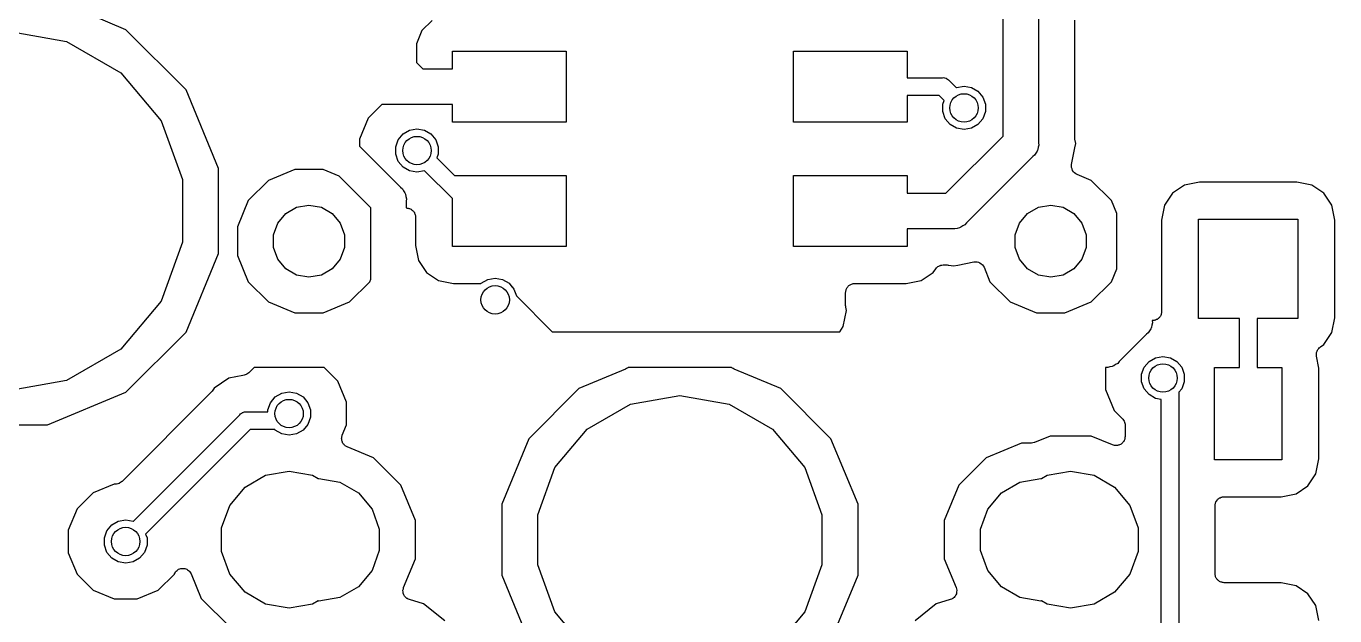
# Model space of a CAD drawing. Extents: x 61 to 194, y -153 to -61.
# Drawn here: x 98.8 to 117.22, y -92.45 to -84.15 of the extents above; entities that cross this region are included whole.
import ezdxf

# ---------------------------------------------------------------- set-up
doc = ezdxf.new("R2010")
doc.units = 0
doc.header["$MEASUREMENT"] = 0
doc.layers.add('BLACK', color=7, linetype='CONTINUOUS')

msp = doc.modelspace()

# ---------------------------------------------------------------- linework, layer by layer
at = {"layer": 'BLACK', "linetype": 'CONTINUOUS'}
for p, q in [((112.55, -85.6964), (112.55, -83.7109)), ((113.05, -83.8036), (113.05, -85.7891)), ((100.204, -84.1999), (99.7268, -84.0023)), ((104.512, -84.0693), (104.369, -84.2122)), ((113.558, -85.7128), (113.558, -84.0666)), ((98.5, -84.2114), (99.3682, -84.3645)), ((101.05, -85.0461), (100.204, -84.1999)), ((104.369, -84.2122), (104.292, -84.399)), ((99.3682, -84.3645), (100.132, -84.8053)), ((104.292, -84.399), (104.292, -84.6616)), ((104.8, -84.75), (104.8, -84.5)), ((104.8, -84.5), (106.4, -84.5)), ((106.4, -84.5), (106.4, -85.5)), ((109.6, -85.5), (109.6, -84.5)), ((109.6, -84.5), (111.2, -84.5)), ((111.2, -84.5), (111.2, -84.875)), ((104.292, -84.6616), (104.38, -84.75)), ((100.132, -84.8053), (100.698, -85.4807)), ((104.38, -84.75), (104.8, -84.75)), ((111.2, -84.875), (111.695, -84.875)), ((111.695, -84.875), (111.711, -84.8736)), ((111.711, -84.8736), (111.727, -84.8778)), ((111.727, -84.8778), (111.743, -84.8807)), ((111.743, -84.8807), (111.748, -84.8835)), ((111.748, -84.8835), (111.754, -84.885)), ((111.754, -84.885), (111.767, -84.8945)), ((111.767, -84.8945), (111.782, -84.9028)), ((111.782, -84.9028), (111.792, -84.9155)), ((111.792, -84.9155), (111.892, -85.0157)), ((101.508, -86.1517), (101.05, -85.0461)), ((111.892, -85.0157), (111.896, -85.0137)), ((111.896, -85.0137), (112, -84.9954)), ((112, -84.9954), (112.104, -85.0137)), ((112.104, -85.0137), (112.196, -85.0666)), ((112.196, -85.0666), (112.264, -85.1477)), ((103.807, -85.25), (103.615, -85.4423)), ((104.8, -85.25), (103.807, -85.25)), ((104.8, -85.5), (104.8, -85.25)), ((111.648, -85.125), (111.2, -85.125)), ((111.2, -85.125), (111.2, -85.5)), ((111.719, -85.1955), (111.648, -85.125)), ((111.7, -85.2471), (111.719, -85.1955)), ((111.7, -85.3529), (111.7, -85.2471)), ((112.264, -85.1477), (112.3, -85.2471)), ((112.3, -85.2471), (112.3, -85.3529)), ((103.615, -85.4423), (103.492, -85.7393)), ((111.736, -85.4523), (111.7, -85.3529)), ((111.804, -85.5334), (111.736, -85.4523)), ((112.264, -85.4523), (112.196, -85.5334)), ((112.3, -85.3529), (112.264, -85.4523)), ((100.698, -85.4807), (101, -86.3092)), ((104.104, -85.6666), (104.196, -85.6137)), ((104.196, -85.6137), (104.3, -85.5954)), ((104.3, -85.5954), (104.404, -85.6137)), ((104.404, -85.6137), (104.496, -85.6666)), ((106.4, -85.5), (104.8, -85.5)), ((111.2, -85.5), (109.6, -85.5)), ((111.896, -85.5863), (111.804, -85.5334)), ((112, -85.6046), (111.896, -85.5863)), ((112.104, -85.5863), (112, -85.6046)), ((112.196, -85.5334), (112.104, -85.5863)), ((103.492, -85.7393), (103.492, -85.8384)), ((104, -85.8471), (104.036, -85.7477)), ((104.036, -85.7477), (104.104, -85.6666)), ((104.496, -85.6666), (104.564, -85.7477)), ((104.564, -85.7477), (104.6, -85.8471)), ((111.746, -86.5), (112.55, -85.6964)), ((113.053, -85.8221), (113.044, -85.8542)), ((113.05, -85.7891), (113.053, -85.8221)), ((113.56, -85.7251), (113.558, -85.7128)), ((113.56, -85.7376), (113.56, -85.7251)), ((113.573, -85.8), (113.56, -85.7376)), ((113.56, -85.8624), (113.573, -85.8)), ((103.492, -85.8384), (104.069, -86.4155)), ((104, -85.9529), (104, -85.8471)), ((104.036, -86.0523), (104, -85.9529)), ((104.6, -85.9529), (104.581, -86.0045)), ((104.581, -86.0045), (104.827, -86.25)), ((104.6, -85.8471), (104.6, -85.9529)), ((112.969, -85.9845), (112.034, -86.9191)), ((112.994, -85.9632), (112.969, -85.9845)), ((113.011, -85.9345), (112.994, -85.9632)), ((113.03, -85.9073), (113.011, -85.9345)), ((113.033, -85.8965), (113.03, -85.9073)), ((113.039, -85.8868), (113.033, -85.8965)), ((113.044, -85.8542), (113.039, -85.8868)), ((113.518, -86.0734), (113.56, -85.8624)), ((113.56, -85.8624), (113.56, -85.8624)), ((101.508, -87.3483), (101.508, -86.1517)), ((102.579, -86.167), (102.209, -86.3205)), ((102.981, -86.167), (102.579, -86.167)), ((103.207, -86.261), (102.981, -86.167)), ((104.104, -86.1334), (104.036, -86.0523)), ((104.196, -86.1863), (104.104, -86.1334)), ((104.3, -86.2046), (104.196, -86.1863)), ((104.404, -86.1863), (104.3, -86.2046)), ((104.408, -86.1843), (104.404, -86.1863)), ((104.8, -86.5768), (104.408, -86.1843)), ((113.513, -86.1365), (113.514, -86.1158)), ((113.513, -86.1378), (113.513, -86.1365)), ((113.513, -86.1392), (113.513, -86.1378)), ((113.52, -86.1589), (113.513, -86.1392)), ((113.514, -86.0951), (113.518, -86.0734)), ((113.514, -86.1158), (113.514, -86.0951)), ((113.518, -86.0734), (113.518, -86.0734)), ((113.526, -86.1786), (113.52, -86.1589)), ((113.527, -86.1797), (113.526, -86.1786)), ((113.527, -86.181), (113.527, -86.1797)), ((113.54, -86.1971), (113.527, -86.181)), ((113.553, -86.2136), (113.54, -86.1971)), ((101, -86.3092), (101, -87.1908)), ((102.209, -86.3205), (101.925, -86.604)), ((103.65, -86.7036), (103.207, -86.261)), ((104.827, -86.25), (106.4, -86.25)), ((106.4, -86.25), (106.4, -87.25)), ((109.6, -87.25), (109.6, -86.25)), ((109.6, -86.25), (111.2, -86.25)), ((111.2, -86.25), (111.2, -86.5)), ((113.554, -86.2143), (113.553, -86.2136)), ((113.555, -86.2154), (113.554, -86.2143)), ((113.573, -86.2261), (113.555, -86.2154)), ((113.59, -86.2373), (113.573, -86.2261)), ((113.791, -86.3205), (113.59, -86.2373)), ((114.075, -86.604), (113.791, -86.3205)), ((115.103, -86.388), (114.935, -86.5003)), ((115.314, -86.3461), (115.103, -86.388)), ((116.686, -86.3461), (115.314, -86.3461)), ((116.897, -86.388), (116.686, -86.3461)), ((117.065, -86.5003), (116.897, -86.388)), ((104.069, -86.4155), (104.094, -86.4368)), ((104.094, -86.4368), (104.111, -86.4655)), ((104.111, -86.4655), (104.13, -86.4927)), ((104.13, -86.4927), (104.133, -86.5035)), ((104.133, -86.5035), (104.139, -86.5132)), ((104.139, -86.5132), (104.144, -86.5458)), ((104.144, -86.5458), (104.153, -86.5779)), ((111.2, -86.5), (111.746, -86.5)), ((114.935, -86.5003), (114.823, -86.6683)), ((117.177, -86.6683), (117.065, -86.5003)), ((101.925, -86.604), (101.772, -86.9745)), ((102.454, -86.7861), (102.606, -86.6979)), ((102.606, -86.6979), (102.78, -86.6673)), ((102.78, -86.6673), (102.954, -86.6979)), ((102.954, -86.6979), (103.106, -86.7861)), ((103.65, -87.7087), (103.65, -86.7036)), ((104.153, -86.5779), (104.15, -86.6109)), ((104.15, -86.6109), (104.15, -86.708)), ((104.15, -86.708), (104.153, -86.708)), ((104.153, -86.708), (104.163, -86.7099)), ((104.163, -86.7099), (104.175, -86.7099)), ((104.175, -86.7099), (104.185, -86.7137)), ((104.185, -86.7137), (104.196, -86.7157)), ((104.196, -86.7157), (104.206, -86.7212)), ((104.206, -86.7212), (104.216, -86.725)), ((104.216, -86.725), (104.225, -86.7322)), ((104.225, -86.7322), (104.234, -86.7377)), ((104.234, -86.7377), (104.241, -86.7462)), ((104.241, -86.7462), (104.25, -86.7534)), ((104.25, -86.7534), (104.255, -86.763)), ((104.8, -87.25), (104.8, -86.5768)), ((112.894, -86.7861), (113.046, -86.6979)), ((113.046, -86.6979), (113.22, -86.6673)), ((113.22, -86.6673), (113.394, -86.6979)), ((113.394, -86.6979), (113.546, -86.7861)), ((114.15, -86.7862), (114.075, -86.604)), ((114.823, -86.6683), (114.781, -86.879)), ((117.219, -86.879), (117.177, -86.6683)), ((102.28, -87.0868), (102.34, -86.9211)), ((102.34, -86.9211), (102.454, -86.7861)), ((103.106, -86.7861), (103.22, -86.9211)), ((103.22, -86.9211), (103.28, -87.0868)), ((104.255, -86.763), (104.263, -86.7715)), ((104.263, -86.7715), (104.266, -86.7819)), ((104.266, -86.7819), (104.272, -86.7916)), ((104.272, -86.7916), (104.274, -86.8025)), ((104.274, -86.8025), (104.278, -86.8129)), ((104.278, -86.8129), (104.278, -86.8241)), ((104.278, -86.8241), (104.28, -86.835)), ((104.28, -86.835), (104.28, -87.2375)), ((112.034, -86.9191), (112.013, -86.9445)), ((112.72, -87.0868), (112.78, -86.9211)), ((112.78, -86.9211), (112.894, -86.7861)), ((113.546, -86.7861), (113.66, -86.9211)), ((113.66, -86.9211), (113.72, -87.0868)), ((114.15, -87.5638), (114.15, -86.7862)), ((114.781, -86.879), (114.781, -88.165)), ((115.301, -88.2635), (115.301, -86.8665)), ((115.301, -86.8665), (116.698, -86.8665)), ((116.698, -86.8665), (116.698, -88.2635)), ((117.219, -88.251), (117.219, -86.879)), ((101.772, -86.9745), (101.772, -87.3755)), ((102.28, -87.2632), (102.28, -87.0868)), ((103.28, -87.0868), (103.28, -87.2632)), ((111.839, -87), (111.2, -87)), ((111.2, -87), (111.2, -87.25)), ((111.872, -87.0029), (111.839, -87)), ((111.904, -86.9943), (111.872, -87.0029)), ((111.937, -86.9885), (111.904, -86.9943)), ((111.946, -86.983), (111.937, -86.9885)), ((111.957, -86.9801), (111.946, -86.983)), ((111.984, -86.9611), (111.957, -86.9801)), ((112.013, -86.9445), (111.984, -86.9611)), ((112.72, -87.2632), (112.72, -87.0868)), ((113.72, -87.0868), (113.72, -87.2632)), ((101, -87.1908), (100.698, -88.0193)), ((102.34, -87.4289), (102.28, -87.2632)), ((103.28, -87.2632), (103.22, -87.4289)), ((104.28, -87.2375), (104.321, -87.4482)), ((106.4, -87.25), (104.8, -87.25)), ((111.2, -87.25), (109.6, -87.25)), ((112.78, -87.4289), (112.72, -87.2632)), ((113.72, -87.2632), (113.66, -87.4289)), ((101.05, -88.4539), (101.508, -87.3483)), ((101.772, -87.3755), (101.925, -87.746)), ((102.454, -87.5639), (102.34, -87.4289)), ((103.22, -87.4289), (103.106, -87.5639)), ((104.321, -87.4482), (104.434, -87.6162)), ((111.912, -87.5104), (112.139, -87.4654)), ((112.139, -87.4654), (112.159, -87.465)), ((112.159, -87.465), (112.18, -87.4641)), ((112.18, -87.4641), (112.181, -87.4645)), ((112.181, -87.4645), (112.183, -87.4645)), ((112.183, -87.4645), (112.202, -87.4711)), ((112.202, -87.4711), (112.222, -87.4774)), ((112.222, -87.4774), (112.223, -87.4782)), ((112.223, -87.4782), (112.224, -87.4787)), ((112.224, -87.4787), (112.241, -87.4916)), ((112.241, -87.4916), (112.257, -87.5042)), ((112.894, -87.5639), (112.78, -87.4289)), ((113.66, -87.4289), (113.546, -87.5639)), ((102.606, -87.6521), (102.454, -87.5639)), ((102.78, -87.6827), (102.606, -87.6521)), ((102.954, -87.6521), (102.78, -87.6827)), ((103.106, -87.5639), (102.954, -87.6521)), ((104.434, -87.6162), (104.602, -87.7285)), ((111.398, -87.7285), (111.566, -87.6162)), ((111.566, -87.6162), (111.601, -87.5644)), ((111.601, -87.5644), (111.613, -87.5515)), ((111.613, -87.5515), (111.625, -87.5377)), ((111.625, -87.5377), (111.628, -87.5356)), ((111.628, -87.5356), (111.631, -87.5326)), ((111.631, -87.5326), (111.647, -87.5246)), ((111.647, -87.5246), (111.663, -87.5157)), ((111.663, -87.5157), (111.667, -87.5149)), ((111.667, -87.5149), (111.671, -87.5131)), ((111.671, -87.5131), (111.689, -87.5111)), ((111.689, -87.5111), (111.706, -87.508)), ((111.706, -87.508), (111.763, -87.508)), ((111.763, -87.508), (111.775, -87.5102)), ((111.775, -87.5102), (111.788, -87.5104)), ((111.788, -87.5104), (111.85, -87.5228)), ((111.85, -87.5228), (111.912, -87.5104)), ((111.912, -87.5104), (111.912, -87.5104)), ((112.257, -87.5042), (112.258, -87.5054)), ((112.258, -87.5054), (112.259, -87.5063)), ((112.259, -87.5063), (112.27, -87.5239)), ((112.27, -87.5239), (112.281, -87.5414)), ((112.281, -87.5414), (112.365, -87.746)), ((113.046, -87.6521), (112.894, -87.5639)), ((113.22, -87.6827), (113.046, -87.6521)), ((113.394, -87.6521), (113.22, -87.6827)), ((113.546, -87.5639), (113.394, -87.6521)), ((114.075, -87.746), (114.15, -87.5638)), ((101.925, -87.746), (102.209, -88.0295)), ((103.351, -88.0295), (103.635, -87.746)), ((103.635, -87.746), (103.65, -87.7087)), ((104.602, -87.7285), (104.813, -87.7704)), ((104.813, -87.7704), (105.201, -87.7704)), ((105.201, -87.7704), (105.204, -87.7666)), ((105.204, -87.7666), (105.296, -87.7137)), ((105.296, -87.7137), (105.4, -87.6954)), ((105.4, -87.6954), (105.504, -87.7137)), ((105.504, -87.7137), (105.596, -87.7666)), ((105.596, -87.7666), (105.637, -87.8152)), ((105.637, -87.8152), (105.637, -87.8158)), ((105.637, -87.8158), (105.638, -87.8167)), ((105.638, -87.8167), (105.664, -87.8477)), ((105.664, -87.8477), (105.7, -87.9461)), ((110.339, -87.8649), (110.341, -87.854)), ((110.341, -87.854), (110.346, -87.8444)), ((110.346, -87.8444), (110.35, -87.8339)), ((110.35, -87.8339), (110.357, -87.8254)), ((110.357, -87.8254), (110.363, -87.8158)), ((110.363, -87.8158), (110.371, -87.8087)), ((110.371, -87.8087), (110.378, -87.8002)), ((110.378, -87.8002), (110.388, -87.7946)), ((110.388, -87.7946), (110.396, -87.7875)), ((110.396, -87.7875), (110.407, -87.7837)), ((110.407, -87.7837), (110.417, -87.7781)), ((110.417, -87.7781), (110.428, -87.7762)), ((110.428, -87.7762), (110.438, -87.7724)), ((110.438, -87.7724), (110.449, -87.7724)), ((110.449, -87.7724), (110.46, -87.7704)), ((110.46, -87.7704), (111.187, -87.7704)), ((111.187, -87.7704), (111.398, -87.7285)), ((112.365, -87.746), (112.649, -88.0295)), ((113.791, -88.0295), (114.075, -87.746)), ((100.698, -88.0193), (100.132, -88.6947)), ((102.209, -88.0295), (102.579, -88.183)), ((102.981, -88.183), (103.351, -88.0295)), ((105.7, -87.9461), (106.204, -88.45)), ((110.333, -87.8974), (110.335, -87.8865)), ((110.333, -88.0801), (110.333, -87.8974)), ((110.335, -87.8754), (110.339, -87.8649)), ((110.335, -87.8865), (110.335, -87.8754)), ((112.649, -88.0295), (113.019, -88.183)), ((113.421, -88.183), (113.791, -88.0295)), ((102.579, -88.183), (102.981, -88.183)), ((110.299, -88.3775), (110.344, -88.15)), ((110.335, -88.0924), (110.333, -88.0801)), ((110.335, -88.1048), (110.335, -88.0924)), ((110.344, -88.15), (110.335, -88.1048)), ((113.019, -88.183), (113.421, -88.183)), ((114.764, -88.2285), (114.757, -88.237)), ((114.768, -88.2181), (114.764, -88.2285)), ((114.773, -88.2084), (114.768, -88.2181)), ((114.775, -88.1975), (114.773, -88.2084)), ((114.779, -88.1871), (114.775, -88.1975)), ((114.781, -88.165), (114.779, -88.1759)), ((114.779, -88.1759), (114.779, -88.1871)), ((110.251, -88.45), (110.299, -88.3775)), ((114.63, -88.4073), (114.611, -88.4345)), ((114.633, -88.3965), (114.63, -88.4073)), ((114.639, -88.3868), (114.633, -88.3965)), ((114.644, -88.3542), (114.639, -88.3868)), ((114.653, -88.3221), (114.644, -88.3542)), ((114.654, -88.292), (114.65, -88.292)), ((114.65, -88.292), (114.653, -88.3221)), ((114.665, -88.2901), (114.654, -88.292)), ((114.676, -88.2901), (114.665, -88.2901)), ((114.687, -88.2863), (114.676, -88.2901)), ((114.697, -88.2843), (114.687, -88.2863)), ((114.707, -88.2788), (114.697, -88.2843)), ((114.718, -88.275), (114.707, -88.2788)), ((114.726, -88.2678), (114.718, -88.275)), ((114.736, -88.2623), (114.726, -88.2678)), ((114.743, -88.2538), (114.736, -88.2623)), ((114.751, -88.2466), (114.743, -88.2538)), ((114.757, -88.237), (114.751, -88.2466)), ((115.875, -88.2635), (115.301, -88.2635)), ((115.875, -88.95), (115.875, -88.2635)), ((116.698, -88.2635), (116.125, -88.2635)), ((116.125, -88.2635), (116.125, -88.95)), ((117.177, -88.4617), (117.219, -88.251)), ((100.204, -89.3001), (101.05, -88.4539)), ((106.204, -88.45), (110.251, -88.45)), ((114.569, -88.4845), (114.184, -88.8691)), ((114.594, -88.4632), (114.569, -88.4845)), ((114.611, -88.4345), (114.594, -88.4632)), ((117.065, -88.6297), (117.177, -88.4617)), ((100.132, -88.6947), (99.3682, -89.1355)), ((116.96, -88.7764), (116.961, -88.7626)), ((116.962, -88.7845), (116.96, -88.7764)), ((116.961, -88.7488), (116.963, -88.7409)), ((116.961, -88.7626), (116.961, -88.7488)), ((116.963, -88.7409), (116.964, -88.7326)), ((116.964, -88.7326), (116.97, -88.7201)), ((116.97, -88.7201), (116.975, -88.707)), ((116.975, -88.707), (116.98, -88.7005)), ((116.98, -88.7005), (116.984, -88.693)), ((116.984, -88.693), (116.994, -88.6834)), ((116.994, -88.6834), (117.003, -88.6726)), ((117.003, -88.6726), (117.01, -88.6683)), ((117.01, -88.6683), (117.016, -88.6625)), ((117.016, -88.6625), (117.065, -88.6297)), ((102.007, -88.95), (101.931, -89.0267)), ((102.993, -88.95), (102.007, -88.95)), ((103.185, -89.1423), (102.993, -88.95)), ((107.251, -88.967), (107.235, -88.9773)), ((107.268, -88.9573), (107.251, -88.967)), ((107.27, -88.9551), (107.268, -88.9573)), ((107.272, -88.9536), (107.27, -88.9551)), ((107.275, -88.95), (107.272, -88.9536)), ((108.725, -88.95), (107.275, -88.95)), ((108.728, -88.9536), (108.725, -88.95)), ((108.73, -88.9551), (108.728, -88.9536)), ((108.732, -88.9573), (108.73, -88.9551)), ((108.749, -88.967), (108.732, -88.9573)), ((108.765, -88.9773), (108.749, -88.967)), ((114.022, -88.9529), (113.992, -88.9503)), ((113.992, -88.9503), (113.992, -89.2607)), ((114.054, -88.9443), (114.022, -88.9529)), ((114.087, -88.9385), (114.054, -88.9443)), ((114.096, -88.933), (114.087, -88.9385)), ((114.107, -88.9301), (114.096, -88.933)), ((114.134, -88.9111), (114.107, -88.9301)), ((114.163, -88.8945), (114.134, -88.9111)), ((114.184, -88.8691), (114.163, -88.8945)), ((114.5, -89.0471), (114.536, -88.9477)), ((114.536, -88.9477), (114.604, -88.8666)), ((114.604, -88.8666), (114.696, -88.8137)), ((114.696, -88.8137), (114.8, -88.7954)), ((114.8, -88.7954), (114.904, -88.8137)), ((114.904, -88.8137), (114.996, -88.8666)), ((114.996, -88.8666), (115.064, -88.9477)), ((115.064, -88.9477), (115.1, -89.0471)), ((115.525, -90.25), (115.525, -88.95)), ((115.525, -88.95), (115.875, -88.95)), ((116.125, -88.95), (116.475, -88.95)), ((116.475, -88.95), (116.475, -90.25)), ((116.962, -88.7929), (116.962, -88.7845)), ((116.995, -88.9625), (116.962, -88.7929)), ((116.995, -90.2375), (116.995, -88.9625)), ((99.3682, -89.1355), (98.5, -89.2886)), ((101.653, -89.1037), (101.444, -89.2436)), ((101.85, -89.0646), (101.653, -89.1037)), ((101.866, -89.0614), (101.85, -89.0646)), ((101.85, -89.0646), (101.85, -89.0646)), ((101.88, -89.0559), (101.866, -89.0614)), ((101.894, -89.052), (101.88, -89.0559)), ((101.9, -89.048), (101.894, -89.052)), ((101.907, -89.0455), (101.9, -89.048)), ((101.918, -89.0354), (101.907, -89.0455)), ((101.931, -89.0267), (101.918, -89.0354)), ((103.308, -89.4393), (103.185, -89.1423)), ((107.235, -88.9773), (106.579, -89.2488)), ((109.421, -89.2488), (108.765, -88.9773)), ((114.5, -89.1529), (114.5, -89.0471)), ((115.1, -89.0471), (115.1, -89.1529)), ((99.0983, -89.758), (100.204, -89.3001)), ((101.399, -89.3053), (100.15, -90.5548)), ((101.407, -89.2951), (101.399, -89.3053)), ((101.415, -89.2861), (101.407, -89.2951)), ((101.444, -89.2436), (101.415, -89.2861)), ((102.304, -89.3666), (102.396, -89.3137)), ((102.396, -89.3137), (102.5, -89.2954)), ((102.5, -89.2954), (102.604, -89.3137)), ((102.604, -89.3137), (102.696, -89.3666)), ((106.579, -89.2488), (105.874, -89.9543)), ((110.126, -89.9543), (109.421, -89.2488)), ((113.992, -89.2607), (114.115, -89.5577)), ((114.536, -89.2523), (114.5, -89.1529)), ((114.604, -89.3334), (114.536, -89.2523)), ((114.696, -89.3863), (114.604, -89.3334)), ((115.064, -89.2523), (115.025, -89.2986)), ((115.025, -89.2986), (115.025, -94.4945)), ((115.1, -89.1529), (115.064, -89.2523)), ((102.2, -89.5471), (102.236, -89.4477)), ((102.236, -89.4477), (102.304, -89.3666)), ((102.696, -89.3666), (102.764, -89.4477)), ((102.764, -89.4477), (102.8, -89.5471)), ((103.308, -89.7607), (103.308, -89.4393)), ((106.695, -89.8193), (107.305, -89.4666)), ((107.305, -89.4666), (108, -89.3441)), ((108, -89.3441), (108.695, -89.4666)), ((108.695, -89.4666), (109.305, -89.8193)), ((114.775, -89.4002), (114.696, -89.3863)), ((114.775, -94.4482), (114.775, -89.4002)), ((100.308, -91.1157), (101.808, -89.6155)), ((101.808, -89.6155), (101.818, -89.6028)), ((101.818, -89.6028), (101.833, -89.5945)), ((101.833, -89.5945), (101.846, -89.585)), ((101.846, -89.585), (101.852, -89.5835)), ((101.852, -89.5835), (101.857, -89.5807)), ((101.857, -89.5807), (101.873, -89.5778)), ((101.873, -89.5778), (101.889, -89.5736)), ((101.889, -89.5736), (101.905, -89.575)), ((101.905, -89.575), (102.2, -89.575)), ((102.2, -89.575), (102.2, -89.5471)), ((102.8, -89.6529), (102.764, -89.7523)), ((102.8, -89.5471), (102.8, -89.6529)), ((114.115, -89.5577), (114.23, -89.6725)), ((114.23, -89.6725), (114.233, -89.6771)), ((114.233, -89.6771), (114.237, -89.6807)), ((114.237, -89.6807), (114.246, -89.695)), ((114.246, -89.695), (114.255, -89.7086)), ((97.9017, -89.758), (99.0983, -89.758)), ((101.952, -89.825), (100.481, -91.2955)), ((102.297, -89.825), (101.952, -89.825)), ((102.304, -89.8334), (102.297, -89.825)), ((102.396, -89.8863), (102.304, -89.8334)), ((102.5, -89.9046), (102.396, -89.8863)), ((102.604, -89.8863), (102.5, -89.9046)), ((102.696, -89.8334), (102.604, -89.8863)), ((102.764, -89.7523), (102.696, -89.8334)), ((103.249, -89.9038), (103.308, -89.7607)), ((106.241, -90.3596), (106.695, -89.8193)), ((109.305, -89.8193), (109.759, -90.3596)), ((114.255, -89.7086), (114.257, -89.714)), ((114.257, -89.714), (114.259, -89.7189)), ((114.259, -89.7189), (114.262, -89.7352)), ((114.262, -89.7352), (114.267, -89.7512)), ((114.267, -89.7512), (114.266, -89.7568)), ((114.266, -89.7568), (114.267, -89.7623)), ((114.267, -89.7623), (114.267, -89.9245)), ((103.239, -89.9469), (103.242, -89.936)), ((103.241, -89.9579), (103.239, -89.9469)), ((103.24, -89.969), (103.241, -89.9579)), ((103.243, -89.9796), (103.24, -89.969)), ((103.242, -89.9249), (103.246, -89.9147)), ((103.242, -89.936), (103.242, -89.9249)), ((103.245, -89.9906), (103.243, -89.9796)), ((103.25, -90.0005), (103.245, -89.9906)), ((103.246, -89.9147), (103.249, -89.9038)), ((103.253, -90.0111), (103.25, -90.0005)), ((103.26, -90.0199), (103.253, -90.0111)), ((103.265, -90.0297), (103.26, -90.0199)), ((103.273, -90.0372), (103.265, -90.0297)), ((103.28, -90.046), (103.273, -90.0372)), ((103.29, -90.052), (103.28, -90.046)), ((103.298, -90.0595), (103.29, -90.052)), ((103.308, -90.0638), (103.298, -90.0595)), ((103.317, -90.0697), (103.308, -90.0638)), ((103.689, -90.2237), (103.317, -90.0697)), ((105.874, -89.9543), (105.492, -90.8761)), ((110.508, -90.8761), (110.126, -89.9543)), ((112.81, -90.017), (112.311, -90.2237)), ((112.943, -90.017), (112.81, -90.017)), ((112.946, -90.0165), (112.943, -90.017)), ((112.949, -90.0169), (112.946, -90.0165)), ((112.968, -90.0127), (112.949, -90.0169)), ((112.987, -90.0093), (112.968, -90.0127)), ((112.989, -90.0079), (112.987, -90.0093)), ((112.992, -90.0073), (112.989, -90.0079)), ((113.21, -89.917), (112.992, -90.0073)), ((113.79, -89.917), (113.21, -89.917)), ((114.091, -90.0418), (113.79, -89.917)), ((114.105, -90.0448), (114.091, -90.0418)), ((114.118, -90.0496), (114.105, -90.0448)), ((114.126, -90.0496), (114.118, -90.0496)), ((114.134, -90.0514), (114.126, -90.0496)), ((114.148, -90.0496), (114.134, -90.0514)), ((114.162, -90.0496), (114.148, -90.0496)), ((114.17, -90.0467), (114.162, -90.0496)), ((114.178, -90.0456), (114.17, -90.0467)), ((114.19, -90.0392), (114.178, -90.0456)), ((114.203, -90.0345), (114.19, -90.0392)), ((114.21, -90.0291), (114.203, -90.0345)), ((114.217, -90.0253), (114.21, -90.0291)), ((114.227, -90.015), (114.217, -90.0253)), ((114.237, -90.0061), (114.227, -90.015)), ((114.241, -89.9989), (114.237, -90.0061)), ((114.247, -89.9927), (114.241, -89.9989)), ((114.252, -89.9799), (114.247, -89.9927)), ((114.259, -89.9679), (114.252, -89.9799)), ((114.261, -89.9597), (114.259, -89.9679)), ((114.264, -89.952), (114.261, -89.9597)), ((114.265, -89.9381), (114.264, -89.952)), ((114.267, -89.9245), (114.265, -89.9381)), ((104.071, -90.6058), (103.689, -90.2237)), ((112.311, -90.2237), (111.929, -90.6058)), ((116.475, -90.25), (115.525, -90.25)), ((116.954, -90.4482), (116.995, -90.2375)), ((102.17, -90.4685), (102.5, -90.4103)), ((102.5, -90.4103), (102.83, -90.4685)), ((106, -91.0223), (106.241, -90.3596)), ((109.759, -90.3596), (110, -91.0223)), ((113.17, -90.4685), (113.5, -90.4103)), ((113.5, -90.4103), (113.83, -90.4685)), ((100.039, -90.592), (99.7423, -90.715)), ((100.06, -90.592), (100.039, -90.592)), ((100.066, -90.591), (100.06, -90.592)), ((100.071, -90.5915), (100.066, -90.591)), ((100.087, -90.5872), (100.071, -90.5915)), ((100.104, -90.5843), (100.087, -90.5872)), ((100.108, -90.5815), (100.104, -90.5843)), ((100.114, -90.5801), (100.108, -90.5815)), ((100.127, -90.5706), (100.114, -90.5801)), ((100.142, -90.5623), (100.127, -90.5706)), ((100.145, -90.558), (100.142, -90.5623)), ((100.15, -90.5548), (100.145, -90.558)), ((101.88, -90.636), (102.17, -90.4685)), ((102.83, -90.4685), (102.909, -90.5139)), ((102.909, -90.5139), (102.92, -90.5119)), ((102.92, -90.5119), (103.215, -90.5639)), ((103.215, -90.5639), (103.475, -90.7138)), ((104.278, -91.1049), (104.071, -90.6058)), ((111.929, -90.6058), (111.722, -91.1049)), ((112.525, -90.7138), (112.785, -90.5639)), ((112.785, -90.5639), (113.08, -90.5119)), ((113.08, -90.5119), (113.091, -90.5139)), ((113.091, -90.5139), (113.17, -90.4685)), ((113.83, -90.4685), (114.12, -90.636)), ((116.673, -90.7285), (116.841, -90.6162)), ((116.841, -90.6162), (116.954, -90.4482)), ((99.7423, -90.715), (99.515, -90.9423)), ((101.665, -90.8927), (101.88, -90.636)), ((103.475, -90.7138), (103.667, -90.9434)), ((112.333, -90.9434), (112.525, -90.7138)), ((114.12, -90.636), (114.335, -90.8927)), ((115.563, -90.8158), (115.571, -90.8087)), ((115.571, -90.8087), (115.578, -90.8002)), ((115.578, -90.8002), (115.588, -90.7946)), ((115.588, -90.7946), (115.596, -90.7875)), ((115.596, -90.7875), (115.607, -90.7837)), ((115.607, -90.7837), (115.617, -90.7781)), ((115.617, -90.7781), (115.628, -90.7762)), ((115.628, -90.7762), (115.638, -90.7724)), ((115.638, -90.7724), (115.649, -90.7724)), ((115.649, -90.7724), (115.66, -90.7704)), ((115.66, -90.7704), (116.462, -90.7704)), ((116.462, -90.7704), (116.673, -90.7285)), ((99.515, -90.9423), (99.392, -91.2393)), ((101.55, -91.2075), (101.665, -90.8927)), ((103.667, -90.9434), (103.77, -91.2251)), ((105.492, -90.8761), (105.492, -91.8739)), ((110.508, -91.8739), (110.508, -90.8761)), ((112.23, -91.2251), (112.333, -90.9434)), ((114.335, -90.8927), (114.45, -91.2075)), ((115.533, -90.8974), (115.535, -90.8865)), ((115.533, -91.8526), (115.533, -90.8974)), ((115.535, -90.8754), (115.539, -90.8649)), ((115.535, -90.8865), (115.535, -90.8754)), ((115.539, -90.8649), (115.541, -90.854)), ((115.541, -90.854), (115.546, -90.8444)), ((115.546, -90.8444), (115.55, -90.8339)), ((115.55, -90.8339), (115.557, -90.8254)), ((115.557, -90.8254), (115.563, -90.8158)), ((99.9362, -91.2477), (100.004, -91.1666)), ((100.004, -91.1666), (100.096, -91.1137)), ((100.096, -91.1137), (100.2, -91.0954)), ((100.2, -91.0954), (100.304, -91.1137)), ((100.304, -91.1137), (100.308, -91.1157)), ((104.278, -91.6451), (104.278, -91.1049)), ((106, -91.7277), (106, -91.0223)), ((110, -91.0223), (110, -91.7277)), ((111.722, -91.1049), (111.722, -91.6451)), ((99.392, -91.2393), (99.392, -91.5607)), ((99.9, -91.3471), (99.9362, -91.2477)), ((99.9, -91.4529), (99.9, -91.3471)), ((100.481, -91.2955), (100.5, -91.3471)), ((100.5, -91.3471), (100.5, -91.4529)), ((101.55, -91.5425), (101.55, -91.2075)), ((103.77, -91.2251), (103.77, -91.5249)), ((112.23, -91.5249), (112.23, -91.2251)), ((114.45, -91.2075), (114.45, -91.5425)), ((99.9362, -91.5523), (99.9, -91.4529)), ((100.5, -91.4529), (100.464, -91.5523)), ((101.665, -91.8573), (101.55, -91.5425)), ((103.77, -91.5249), (103.667, -91.8066)), ((112.333, -91.8066), (112.23, -91.5249)), ((114.45, -91.5425), (114.335, -91.8573)), ((99.392, -91.5607), (99.515, -91.8577)), ((100.004, -91.6334), (99.9362, -91.5523)), ((100.096, -91.6863), (100.004, -91.6334)), ((100.2, -91.7046), (100.096, -91.6863)), ((100.304, -91.6863), (100.2, -91.7046)), ((100.396, -91.6334), (100.304, -91.6863)), ((100.464, -91.5523), (100.396, -91.6334)), ((104.111, -92.0473), (104.278, -91.6451)), ((106.241, -92.3904), (106, -91.7277)), ((110, -91.7277), (109.759, -92.3904)), ((111.722, -91.6451), (111.889, -92.0473)), ((99.515, -91.8577), (99.7423, -92.085)), ((100.658, -92.085), (100.885, -91.8577)), ((100.885, -91.8577), (100.886, -91.8551)), ((100.886, -91.8551), (100.895, -91.8411)), ((100.895, -91.8411), (100.903, -91.8264)), ((100.903, -91.8264), (100.907, -91.8226)), ((100.907, -91.8226), (100.91, -91.8179)), ((100.91, -91.8179), (100.923, -91.8078)), ((100.923, -91.8078), (100.935, -91.7966)), ((100.935, -91.7966), (100.94, -91.7944)), ((100.94, -91.7944), (100.945, -91.791)), ((100.945, -91.791), (100.961, -91.7861)), ((100.961, -91.7861), (100.976, -91.7797)), ((100.976, -91.7797), (100.981, -91.7795)), ((100.981, -91.7795), (100.987, -91.7778)), ((100.987, -91.7778), (101.003, -91.7785)), ((101.003, -91.7785), (101.02, -91.7778)), ((101.02, -91.7778), (101.025, -91.7795)), ((101.025, -91.7795), (101.031, -91.7797)), ((101.031, -91.7797), (101.046, -91.7861)), ((101.046, -91.7861), (101.062, -91.791)), ((101.062, -91.791), (101.066, -91.7944)), ((101.066, -91.7944), (101.072, -91.7966)), ((101.072, -91.7966), (101.084, -91.8078)), ((101.084, -91.8078), (101.097, -91.8179)), ((101.097, -91.8179), (101.1, -91.8226)), ((101.1, -91.8226), (101.104, -91.8264)), ((101.104, -91.8264), (101.112, -91.8411)), ((101.112, -91.8411), (101.121, -91.8551)), ((101.121, -91.8551), (101.264, -92.2009)), ((101.88, -92.114), (101.665, -91.8573)), ((103.667, -91.8066), (103.475, -92.0362)), ((105.492, -91.8739), (105.874, -92.7957)), ((110.126, -92.7957), (110.508, -91.8739)), ((112.525, -92.0362), (112.333, -91.8066)), ((114.335, -91.8573), (114.12, -92.114)), ((115.535, -91.8635), (115.533, -91.8526)), ((115.535, -91.8746), (115.535, -91.8635)), ((115.539, -91.8851), (115.535, -91.8746)), ((115.541, -91.896), (115.539, -91.8851)), ((115.546, -91.9056), (115.541, -91.896)), ((115.55, -91.9161), (115.546, -91.9056)), ((99.7423, -92.085), (100.039, -92.208)), ((100.361, -92.208), (100.658, -92.085)), ((103.475, -92.0362), (103.215, -92.1861)), ((104.102, -92.0821), (104.108, -92.0649)), ((104.103, -92.0863), (104.102, -92.0821)), ((104.102, -92.0904), (104.103, -92.0863)), ((104.104, -92.1082), (104.102, -92.0904)), ((104.108, -92.0649), (104.111, -92.0473)), ((111.889, -92.0473), (111.892, -92.0649)), ((111.892, -92.0649), (111.898, -92.0821)), ((111.898, -92.0904), (111.896, -92.1082)), ((111.898, -92.0821), (111.897, -92.0863)), ((111.897, -92.0863), (111.898, -92.0904)), ((112.785, -92.1861), (112.525, -92.0362)), ((115.557, -91.9246), (115.55, -91.9161)), ((115.563, -91.9342), (115.557, -91.9246)), ((115.571, -91.9413), (115.563, -91.9342)), ((115.578, -91.9498), (115.571, -91.9413)), ((115.588, -91.9554), (115.578, -91.9498)), ((115.596, -91.9625), (115.588, -91.9554)), ((115.607, -91.9663), (115.596, -91.9625)), ((115.617, -91.9719), (115.607, -91.9663)), ((115.628, -91.9738), (115.617, -91.9719)), ((115.638, -91.9776), (115.628, -91.9738)), ((115.649, -91.9776), (115.638, -91.9776)), ((115.66, -91.9796), (115.649, -91.9776)), ((116.462, -91.9796), (115.66, -91.9796)), ((116.673, -92.0215), (116.462, -91.9796)), ((116.841, -92.1338), (116.673, -92.0215)), ((100.039, -92.208), (100.361, -92.208)), ((101.264, -92.2009), (101.674, -92.611)), ((102.17, -92.2815), (101.88, -92.114)), ((102.5, -92.3397), (102.17, -92.2815)), ((102.83, -92.2815), (102.5, -92.3397)), ((102.909, -92.2361), (102.83, -92.2815)), ((102.92, -92.2381), (102.909, -92.2361)), ((103.215, -92.1861), (102.92, -92.2381)), ((104.105, -92.1261), (104.104, -92.1082)), ((104.107, -92.13), (104.105, -92.1261)), ((104.108, -92.1341), (104.107, -92.13)), ((104.116, -92.15), (104.108, -92.1341)), ((104.123, -92.1665), (104.116, -92.15)), ((104.126, -92.1695), (104.123, -92.1665)), ((104.128, -92.1732), (104.126, -92.1695)), ((104.141, -92.1854), (104.128, -92.1732)), ((104.154, -92.1984), (104.141, -92.1854)), ((104.157, -92.2002), (104.154, -92.1984)), ((104.16, -92.203), (104.157, -92.2002)), ((104.177, -92.2099), (104.16, -92.203)), ((104.193, -92.2179), (104.177, -92.2099)), ((104.392, -92.2759), (104.193, -92.2179)), ((104.69, -92.5147), (104.392, -92.2759)), ((111.608, -92.2759), (111.31, -92.5147)), ((111.807, -92.2179), (111.608, -92.2759)), ((111.823, -92.2099), (111.807, -92.2179)), ((111.84, -92.203), (111.823, -92.2099)), ((111.843, -92.2002), (111.84, -92.203)), ((111.846, -92.1984), (111.843, -92.2002)), ((111.859, -92.1854), (111.846, -92.1984)), ((111.872, -92.1732), (111.859, -92.1854)), ((111.874, -92.1695), (111.872, -92.1732)), ((111.877, -92.1665), (111.874, -92.1695)), ((111.884, -92.15), (111.877, -92.1665)), ((111.892, -92.1341), (111.884, -92.15)), ((111.893, -92.13), (111.892, -92.1341)), ((111.895, -92.1261), (111.893, -92.13)), ((111.896, -92.1082), (111.895, -92.1261)), ((113.08, -92.2381), (112.785, -92.1861)), ((113.091, -92.2361), (113.08, -92.2381)), ((113.17, -92.2815), (113.091, -92.2361)), ((113.5, -92.3397), (113.17, -92.2815)), ((113.83, -92.2815), (113.5, -92.3397)), ((114.12, -92.114), (113.83, -92.2815)), ((116.954, -92.3018), (116.841, -92.1338)), ((106.695, -92.9307), (106.241, -92.3904)), ((109.759, -92.3904), (109.305, -92.9307)), ((116.995, -92.5125), (116.954, -92.3018))]:
    msp.add_line(p, q, dxfattribs=at)
at = {"layer": 'BLACK'}
for centre in [(112, -85.3), (104.3, -85.9), (105.4, -88), (114.8, -89.1), (102.5, -89.6), (100.2, -91.4)]:
    msp.add_circle(centre, 0.2, dxfattribs=at)

doc.saveas('drawing.dxf')
